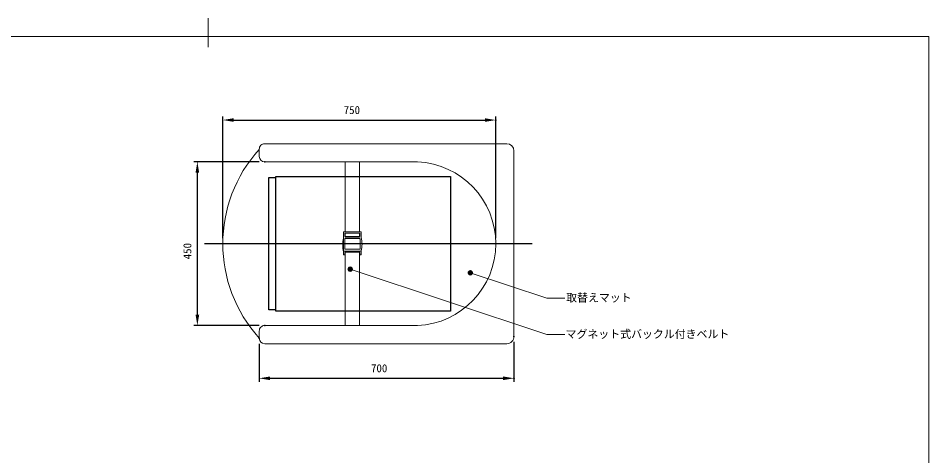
# Model space of a CAD drawing. Units: millimetres, scale not verified. Extents: x -203 to 203, y -143 to 143.
# Drawn here: x -52.2 to 198, y 22.7 to 143 of the extents above; entities that cross this region are included whole.
import ezdxf
from ezdxf.enums import TextEntityAlignment as Align

# ---------------------------------------------------------------- set-up
doc = ezdxf.new("R2010")
doc.units = ezdxf.units.MM
doc.header["$LTSCALE"] = 0.25
doc.header["$PDMODE"] = 32
doc.header["$PDSIZE"] = 0.05
for name, color, linetype, lineweight in [('0-1_図面_FORMAT$01_WAKU$OUT_LINE', 6, 'Continuous', 18), ('0-6_DIMENSION_LINES$02_DIMENSI', 7, 'Continuous', 25), ('0-8_WAKU_INVISIBLE', 7, 'Continuous', 18), ('0-9_DIMENSION_LINES$05_HIDE_LI', 7, 'Continuous', 25), ('0-A_DIMENSION_LINES$03_LINES', 7, 'Continuous', 18), ('0-B_DIMENSION_LINES$01_CENTER_', 7, 'Continuous', 25)]:
    doc.layers.add(name, color=color, linetype=linetype, lineweight=lineweight)
doc.layers.add('0-7_DEFPOINTS', color=7, linetype='Continuous')
doc.styles.add('ＭＳ ゴシック', font='')
doc.styles.get('ＭＳ ゴシック').set_extended_font_data('MS Gothic')

# ---------------------------------------------------------------- blocks, each defined once
blk = doc.blocks.new('D10')
at = {"layer": '0-6_DIMENSION_LINES$02_DIMENSI'}
for p, q in [((224.0002, 252), (206, 252)), ((207, 209.9998), (207, 249.0002)), ((224, 207), (206, 207))]:
    blk.add_line(p, q, dxfattribs=at)
for points in [[(207.5, 249.0002), (206.5, 249.0002), (207, 252)], [(206.5, 209.9998), (207.5, 209.9998), (207, 207)]]:
    blk.add_solid(points, dxfattribs=at)
at = {"layer": '0-7_DEFPOINTS'}
for p in [(207, 252), (225.5002, 252), (225.5, 207)]:
    blk.add_point(p, dxfattribs=at)
at = {"layer": '0-6_DIMENSION_LINES$02_DIMENSI', "style": 'ＭＳ ゴシック'}
blk.add_text('450', height=2.199, rotation=90, dxfattribs=at).set_placement((206, 225.2143), align=Align.BOTTOM_LEFT)
blk = doc.blocks.new('D11')
at = {"layer": '0-6_DIMENSION_LINES$02_DIMENSI'}
for p, q in [((224, 202), (224, 191.5)), ((294, 202.5), (294, 191.5)), ((226.9999, 192.5), (291.0002, 192.5))]:
    blk.add_line(p, q, dxfattribs=at)
for points in [[(226.9999, 193), (226.9999, 192), (224, 192.5)], [(291.0002, 192), (291.0002, 193), (294, 192.5)]]:
    blk.add_solid(points, dxfattribs=at)
at = {"layer": '0-7_DEFPOINTS'}
for p in [(224, 203.5), (294, 204), (294, 192.5)]:
    blk.add_point(p, dxfattribs=at)
at = {"layer": '0-6_DIMENSION_LINES$02_DIMENSI', "style": 'ＭＳ ゴシック'}
blk.add_text('700', height=2.199, dxfattribs=at).set_placement((254.7143, 193.5), align=Align.BOTTOM_LEFT)
blk = doc.blocks.new('D12')
at = {"layer": '0-6_DIMENSION_LINES$02_DIMENSI'}
for p, q in [((214, 231), (214, 264.5)), ((216.9999, 263.5), (286.0002, 263.5)), ((289, 231), (289, 264.5))]:
    blk.add_line(p, q, dxfattribs=at)
for points in [[(216.9999, 264), (216.9999, 263), (214, 263.5)], [(286.0002, 263), (286.0002, 264), (289, 263.5)]]:
    blk.add_solid(points, dxfattribs=at)
at = {"layer": '0-7_DEFPOINTS'}
for p in [(289, 263.5), (214, 229.5), (289, 229.5)]:
    blk.add_point(p, dxfattribs=at)
at = {"layer": '0-6_DIMENSION_LINES$02_DIMENSI', "style": 'ＭＳ ゴシック'}
blk.add_text('750', height=2.199, dxfattribs=at).set_placement((247.2143, 264.5), align=Align.BOTTOM_LEFT)
blk = doc.blocks.new('U54')
at = {"layer": '0-6_DIMENSION_LINES$02_DIMENSI', "color": 1}
for points in [[(248.3505, 222.125), (248.25, 222.5), (248.3505, 222.875)], [(248.625, 221.8505), (248.3505, 222.875), (248.625, 223.1495)], [(248.3505, 222.125), (248.3505, 222.875), (248.625, 221.8505)], [(249, 221.75), (248.625, 223.1495), (249, 223.25)], [(248.625, 221.8505), (248.625, 223.1495), (249, 221.75)], [(249, 221.75), (249, 223.25), (249.375, 221.8505)], [(249.375, 221.8505), (249, 223.25), (249.375, 223.1495)], [(249.375, 221.8505), (249.375, 223.1495), (249.6495, 222.125)], [(249.6495, 222.125), (249.375, 223.1495), (249.6495, 222.875)], [(249.6495, 222.125), (249.6495, 222.875), (249.75, 222.5)]]:
    blk.add_solid(points, dxfattribs=at)
blk = doc.blocks.new('U55')
at = {"layer": '0-6_DIMENSION_LINES$02_DIMENSI', "color": 1}
for points in [[(281.3505, 221.125), (281.25, 221.5), (281.3505, 221.875)], [(281.625, 220.8505), (281.3505, 221.875), (281.625, 222.1495)], [(281.3505, 221.125), (281.3505, 221.875), (281.625, 220.8505)], [(282, 220.75), (281.625, 222.1495), (282, 222.25)], [(281.625, 220.8505), (281.625, 222.1495), (282, 220.75)], [(282, 220.75), (282, 222.25), (282.375, 220.8505)], [(282.375, 220.8505), (282, 222.25), (282.375, 222.1495)], [(282.375, 220.8505), (282.375, 222.1495), (282.6495, 221.125)], [(282.6495, 221.125), (282.375, 222.1495), (282.6495, 221.875)], [(282.6495, 221.125), (282.6495, 221.875), (282.75, 221.5)]]:
    blk.add_solid(points, dxfattribs=at)

msp = doc.modelspace()

# ---------------------------------------------------------------- linework, layer by layer
at = {"layer": '0-1_図面_FORMAT$01_WAKU$OUT_LINE'}
msp.add_line((0, 135), (0, 143), dxfattribs=at)
msp.add_lwpolyline([(-198, -138), (198, -138), (198, 138), (-198, 138)], close=True, dxfattribs=at)
at = {"layer": '0-6_DIMENSION_LINES$02_DIMENSI', "color": 1, "lineweight": 18}
for p, q in [((39, 74), (93, 56)), ((72, 73), (93, 66)), ((93, 66), (98, 66)), ((93, 56), (98, 56))]:
    msp.add_line(p, q, dxfattribs=at)
at = {"layer": '0-8_WAKU_INVISIBLE'}
for p, q in [((198, 138), (-198, 138)), ((198, -138), (198, 138))]:
    msp.add_line(p, q, dxfattribs=at)
at = {"layer": '0-9_DIMENSION_LINES$05_HIDE_LI'}
for p, q in [((16.6, 99.2), (18.6, 99.2)), ((16.6, 62.8), (16.6, 99.2)), ((18.6, 99.5), (66.6, 99.5)), ((18.6, 62.5), (18.6, 99.5)), ((66.6, 99.5), (66.6, 62.5)), ((18.6, 62.8), (16.6, 62.8)), ((66.6, 62.5), (18.6, 62.5))]:
    msp.add_line(p, q, dxfattribs=at)
at = {"layer": '0-A_DIMENSION_LINES$03_LINES'}
for p, q in [((15.4897, 108.5), (82, 108.5)), ((14.0002, 107), (14.0002, 105)), ((84, 106.5), (84, 55.5)), ((57.5, 103.5), (15.5002, 103.5)), ((37.5912, 103.5), (41.5912, 103.5)), ((37.5912, 84.2577), (37.5912, 103.5)), ((41.5912, 103.5), (41.5912, 84.2577)), ((37.1411, 84.1577), (37.1411, 83.9621)), ((37.1411, 83.9621), (37.1411, 79.0277)), ((41.9411, 84.2577), (37.2411, 84.2577)), ((37.5411, 83.6294), (37.5411, 83.7378)), ((37.5411, 83.5981), (37.5411, 83.6294)), ((37.5411, 83.1077), (37.5411, 83.5981)), ((37.5411, 82.9577), (37.5411, 83.099)), ((37.5912, 82.9985), (37.5912, 83.8731)), ((41.5912, 82.9985), (37.5912, 82.9985)), ((37.7411, 83.9401), (41.4411, 83.9401)), ((41.4411, 82.7577), (37.7411, 82.7577)), ((41.5912, 83.8722), (41.5912, 82.9985)), ((41.6411, 83.7378), (41.6411, 83.6294)), ((41.6411, 83.6294), (41.6411, 83.5981)), ((41.6411, 83.5981), (41.6411, 83.1077)), ((41.6411, 83.099), (41.6411, 82.9577)), ((42.0411, 83.9621), (42.0411, 84.1577)), ((42.0411, 82.8098), (42.0411, 83.9621)), ((42.0516, 82.7079), (42.0411, 82.8098)), ((37.4911, 79.5577), (37.4911, 82.3077)), ((37.5911, 82.4077), (41.5911, 82.4077)), ((41.6911, 82.3077), (41.6911, 79.5577)), ((37.1412, 78.7838), (37.1412, 78.1338)), ((37.1412, 78.1338), (37.1412, 78.0338)), ((37.1911, 78.9777), (37.2411, 78.9777)), ((37.2411, 78.9777), (41.9495, 78.9777)), ((37.2412, 77.9338), (37.4497, 77.9338)), ((37.5412, 78.1338), (37.5412, 78.5838)), ((37.5412, 78.0472), (37.5412, 78.1338)), ((41.5911, 79.4577), (37.5911, 79.4577)), ((41.5912, 78.6838), (37.5912, 78.6838)), ((37.5912, 78.6838), (37.5912, 58.5)), ((37.7412, 78.7838), (41.4412, 78.7838)), ((41.5912, 58.5), (41.5912, 78.6838)), ((41.6412, 78.5838), (41.6412, 78.1338)), ((41.6412, 78.1338), (41.6412, 78.0472)), ((41.7326, 77.9338), (41.9412, 77.9338)), ((41.9495, 78.9777), (42.0006, 78.9777)), ((57.5, 58.5), (15.5, 58.5)), ((37.5912, 58.5), (41.5912, 58.5)), ((14, 57), (14, 55)), ((15.5, 53.5), (82, 53.5))]:
    msp.add_line(p, q, dxfattribs=at)
msp.add_lwpolyline([(42.0412, 78.0338), (42.0412, 78.1338), (42.0412, 78.9838)], dxfattribs=at)
for centre, radius, start, end in [((15.5002, 107), 1.5, 134.99998, 180), ((15.5002, 107), 1.5, 89.99996, 134.99998), ((42.6303, 80.9999), 38.6302, 134.61198, 134.61205), ((82, 106.5), 2, 0, 89.99996), ((42.6303, 80.9999), 38.6302, 137.8279, 222.17176), ((15.5002, 105), 1.5, 180, 269.99993), ((56.4767, 81), 22.5233, 272.60391, 87.39609), ((37.2411, 84.1577), 0.1, 90, 180), ((37.7452, 83.7397), 0.2041, 132.82722, 180.52739), ((37.7414, 82.9579), 0.2002, 180.06288, 269.93754), ((37.7383, 83.7435), 0.1965, 89.16669, 132.11678), ((41.4446, 83.7453), 0.1948, 47.68502, 91.03234), ((41.4409, 82.9579), 0.2002, 270.06158, 359.93799), ((41.4383, 83.7402), 0.2028, 359.31347, 47.33002), ((41.9411, 84.1577), 0.1, 0, 90), ((33.1925, 80.8677), 9.0483, 348.20052, 11.73495), ((45.8302, 80.6588), 8.8891, 167.82294, 192.17708), ((37.5911, 82.3077), 0.1, 90, 180), ((41.5911, 82.3077), 0.1, 0, 90), ((37.1911, 79.0277), 0.05, 180, 270), ((37.2412, 78.0338), 0.1, 180, 270), ((37.4468, 78.031), 0.0973, 271.73621, 1.63695), ((37.5911, 79.5577), 0.1, 180, 270), ((37.7412, 78.5838), 0.2, 90, 180), ((41.4412, 78.5838), 0.2, 0, 90), ((41.5911, 79.5577), 0.1, 270, 0), ((41.7355, 78.031), 0.0973, 178.36203, 268.2648), ((41.9412, 78.0338), 0.1, 270, 0), ((42.0006, 79.0277), 0.05, 270, 348.1767), ((15.5, 57), 1.5, 134.99997, 180), ((15.5, 57), 1.5, 89.99993, 134.99997), ((82, 55.5), 2, 269.99996, 360), ((15.5, 55), 1.5, 180, 269.99996)]:
    msp.add_arc(centre, radius, start, end, dxfattribs=at)
at = {"layer": '0-B_DIMENSION_LINES$01_CENTER_'}
msp.add_line((89, 81), (-1, 81), dxfattribs=at)

# ---------------------------------------------------------------- block references
at = {"layer": '0-6_DIMENSION_LINES$02_DIMENSI'}
for name in ['D12', 'D10', 'U54', 'U55', 'D11']:
    msp.add_blockref(name, (-210, -148.5), dxfattribs=at)

# ---------------------------------------------------------------- texts
at = {"layer": '0-6_DIMENSION_LINES$02_DIMENSI', "style": 'ＭＳ ゴシック'}
for s, p in [('取替えマット', (98.3434, 64.3866)), ('マグネット式バックル付きベルト', (98.1904, 54.3866))]:
    msp.add_text(s, height=2.199, dxfattribs=at).set_placement(p, align=Align.BOTTOM_LEFT)

doc.saveas('drawing.dxf')
